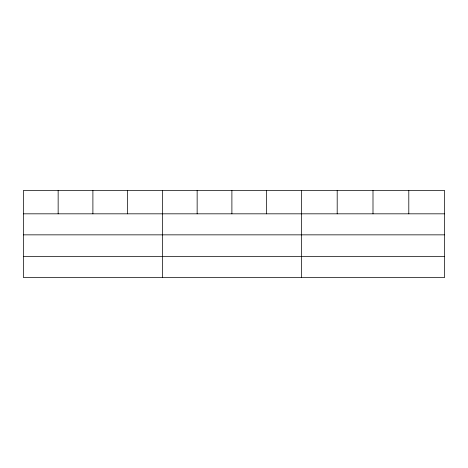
<?xml version="1.0" encoding="UTF-8"?>
<svg xmlns="http://www.w3.org/2000/svg" width="468" height="468" viewBox="0 0 468 468"><rect width="100%" height="100%" fill="white"/><g stroke="black" fill="none" stroke-linecap="round" stroke-linejoin="round"><path stroke-width="0.7" d="M444.6 234.848L444.6 190.476L23.4 190.476L23.4 277.524L444.6 277.524L444.6 234.848L23.4 234.848M23.4 213.823L444.6 213.823M23.4 256.505L444.6 256.505M408.798 190.476L408.798 213.823M372.996 190.476L372.996 213.823M337.194 190.476L337.194 213.823M301.392 190.476L301.392 277.524M266.643 190.476L266.643 213.823M231.894 190.476L231.894 213.823M197.145 190.476L197.145 213.823M162.396 190.476L162.396 277.524M127.647 190.476L127.647 213.823M92.898 190.476L92.898 213.823M58.149 190.476L58.149 213.823"/></g></svg>
